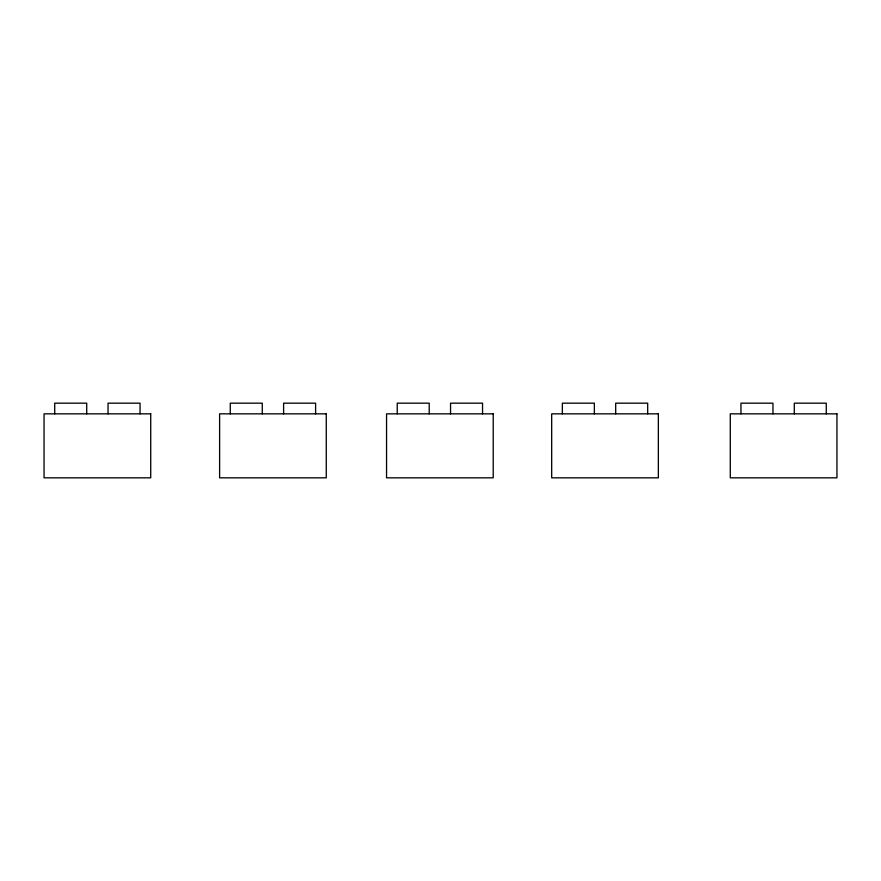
<?xml version="1.0" encoding="UTF-8"?>
<svg xmlns="http://www.w3.org/2000/svg" width="881" height="881" viewBox="0 0 881 881"><rect width="100%" height="100%" fill="white"/><g stroke="black" fill="none" stroke-linecap="round" stroke-linejoin="round"><path stroke-width="1.32" d="M826.279 413.839L826.279 403.168L794.288 403.168L794.288 413.839M772.956 413.839L772.956 403.168L740.954 403.168L740.954 413.839M647.678 413.839L647.678 403.168L615.687 403.168L615.687 413.839M594.356 413.839L594.356 403.168L562.353 403.168L562.353 413.839M482.546 413.839L482.546 403.168L450.554 403.168L450.554 413.839M429.212 413.839L429.212 403.168L397.221 403.168L397.221 413.839M315.607 413.839L315.607 403.168L283.605 403.168L283.605 413.839M262.274 413.839L262.274 403.168L230.271 403.168L230.271 413.839M140.046 413.839L140.046 403.168L108.044 403.168L108.044 413.839M86.712 413.839L86.712 403.168L54.721 403.168L54.721 413.839M150.717 413.839L44.05 413.839L44.05 477.832L150.717 477.832L150.717 413.839M326.267 413.839L219.611 413.839L219.611 477.832L326.267 477.832L326.267 413.839M493.217 413.839L386.55 413.839L386.55 477.832L493.217 477.832L493.217 413.839M658.349 413.839L551.682 413.839L551.682 477.832L658.349 477.832L658.349 413.839M836.95 413.839L730.283 413.839L730.283 477.832L836.95 477.832L836.95 413.839"/></g></svg>
